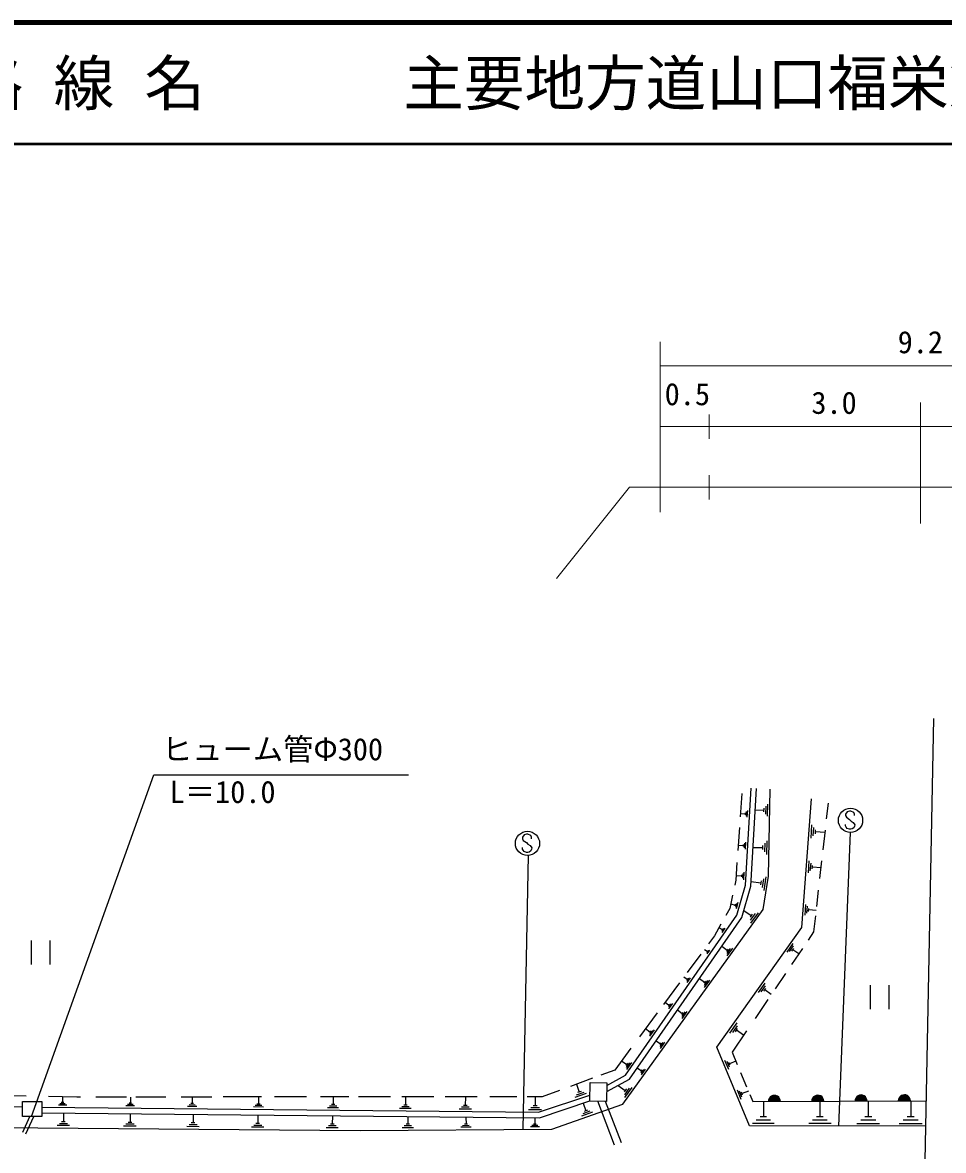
# Model space of a CAD drawing. Units: millimetres, scale not verified. Extents: x 40000 to 680000, y 20000 to 380000.
# Drawn here: x 185313 to 261311, y 286968 to 380000 of the extents above; entities that cross this region are included whole.
import ezdxf
from ezdxf.enums import TextEntityAlignment as Align

# ---------------------------------------------------------------- set-up
doc = ezdxf.new("R2010")
doc.units = ezdxf.units.MM
doc.header["$LTSCALE"] = 1000
for name, color, linetype, lineweight in [('M-BGD', 7, 'Continuous', 25), ('M-BMK-SRVR', 3, 'Continuous', 25), ('M-STR-HTXT', 7, 'Continuous', 13), ('M-STR-STR3', 7, 'Continuous', 25), ('M-STR-STRC', 7, 'Continuous', 25), ('M-TTL', 2, 'Continuous', 140), ('M-TTL-LINE', 7, 'Continuous', 50)]:
    doc.layers.add(name, color=color, linetype=linetype, lineweight=lineweight)
doc.layers.add('M-TTL-TXT', color=7, linetype='Continuous')
doc.styles.add('ＭＳ ゴシック', font='')
doc.styles.get('ＭＳ ゴシック').set_extended_font_data('MS Gothic')

msp = doc.modelspace()

# ---------------------------------------------------------------- linework, layer by layer
at = {"layer": 'M-BGD'}
for p, q in [((244664, 316409), (244532, 314496)), ((244979, 308850), (245429, 316859)), ((245426, 308773), (245879, 316834)), ((246870, 309588), (247013, 316760)), ((246791, 315535), (246771, 314535)), ((249614, 305367), (250429, 315963)), ((251788, 315624), (251642, 314316)), ((244551, 314755), (244951, 314735)), ((244951, 314815), (244941, 314645)), ((245041, 314915), (245021, 314545)), ((245131, 315005), (245091, 314445)), ((245781, 315055), (246481, 315045)), ((246481, 315195), (246471, 314895)), ((246641, 315365), (246621, 314715)), ((244470, 313604), (244338, 311696)), ((250381, 312725), (250461, 313815)), ((250561, 312905), (250611, 313615)), ((250741, 313085), (250761, 313405)), ((251511, 313185), (250751, 313245)), ((251538, 313386), (251355, 311754)), ((244371, 312135), (244791, 312115)), ((244791, 312205), (244781, 312025)), ((244891, 312305), (244871, 311915)), ((244981, 312395), (244951, 311805)), ((245601, 311965), (246381, 311955)), ((246381, 312115), (246381, 311785)), ((246561, 312315), (246551, 311585)), ((246731, 312505), (246711, 311385)), ((250161, 309865), (250241, 310855)), ((251254, 310851), (251091, 309390)), ((244270, 310712), (244169, 309255)), ((244741, 309825), (244721, 309415)), ((244841, 309925), (244801, 309295)), ((250321, 310025), (250381, 310675)), ((250481, 310185), (250511, 310485)), ((251191, 310285), (250501, 310335)), ((244169, 309255), (244086, 308859)), ((244201, 309645), (244641, 309625)), ((244641, 309715), (244631, 309525)), ((245451, 309155), (246241, 309035)), ((246261, 309205), (246211, 308865)), ((246461, 309375), (246351, 308645)), ((246443, 306834), (246870, 309588)), ((246661, 309545), (246491, 308415)), ((243908, 308020), (243674, 306915)), ((244259, 306375), (244979, 308850)), ((244671, 306179), (245426, 308773)), ((250985, 308446), (250835, 307101)), ((243761, 307305), (244131, 307205)), ((244151, 307275), (244101, 307125)), ((244251, 307345), (244151, 307015)), ((244351, 307415), (244201, 306895)), ((249891, 306385), (249961, 307265)), ((250041, 306535), (250081, 307105)), ((234855, 290781), (246443, 306834)), ((235080, 293191), (244259, 306375)), ((235390, 292849), (244671, 306179)), ((243674, 306915), (243354, 306343)), ((244841, 306765), (245441, 306335)), ((245531, 306465), (245351, 306205)), ((245771, 306525), (245371, 305965)), ((246011, 306575), (245391, 305715)), ((250181, 306675), (250201, 306935)), ((250801, 306755), (250191, 306805)), ((250749, 306332), (250599, 304994)), ((242952, 305624), (242415, 304665)), ((242618, 295484), (249614, 305367)), ((242801, 305365), (243051, 305195)), ((243081, 305245), (243011, 305145)), ((243181, 305275), (243021, 305055)), ((243271, 305295), (243031, 304955)), ((186058, 302292), (186058, 304292)), ((187558, 304292), (187558, 302292)), ((242415, 304665), (241929, 304012)), ((250599, 304994), (250135, 304308)), ((241581, 303545), (241801, 303395)), ((241831, 303435), (241771, 303345)), ((242001, 303485), (241781, 303175)), ((241921, 303465), (241781, 303265)), ((243021, 303805), (243471, 303485)), ((243541, 303575), (243401, 303385)), ((243721, 303625), (243421, 303205)), ((243901, 303665), (243431, 303015)), ((248411, 303325), (248911, 304035)), ((248611, 303375), (248931, 303835)), ((249679, 303636), (248784, 302317)), ((248801, 303415), (248951, 303635)), ((249371, 303175), (248881, 303525)), ((241301, 303169), (240173, 301652)), ((248265, 301552), (247421, 300307)), ((239526, 300782), (238204, 299005)), ((239891, 301275), (240161, 301085)), ((240201, 301145), (240121, 301025)), ((240311, 301175), (240131, 300925)), ((240411, 301195), (240141, 300815)), ((241171, 301155), (241601, 300845)), ((241661, 300935), (241531, 300755)), ((241831, 300985), (241551, 300585)), ((241991, 301025), (241561, 300415)), ((246061, 299995), (246601, 300765)), ((246271, 300055), (246621, 300555)), ((255294, 298614), (255294, 300614)), ((256794, 300614), (256794, 298614)), ((246481, 300105), (246641, 300335)), ((247101, 299835), (246561, 300225)), ((238341, 299185), (238661, 298965)), ((238701, 299035), (238611, 298895)), ((238831, 299065), (238621, 298775)), ((238951, 299095), (238631, 298645)), ((246813, 299410), (245760, 297857)), ((237694, 298319), (236215, 296331)), ((239361, 298555), (239751, 298275)), ((239811, 298355), (239691, 298185)), ((239971, 298395), (239711, 298025)), ((240121, 298435), (239721, 297865)), ((236721, 297015), (237091, 296765)), ((237141, 296835), (237031, 296685)), ((237291, 296875), (237051, 296535)), ((237431, 296915), (237061, 296385)), ((243691, 296645), (244281, 297485)), ((245068, 296837), (243875, 295077)), ((243921, 296705), (244301, 297255)), ((244151, 296765), (244321, 297015)), ((244821, 296475), (244241, 296895)), ((237591, 296015), (237961, 295755)), ((238161, 295865), (237911, 295535)), ((238301, 295895), (237921, 295385)), ((235520, 295397), (234180, 293596)), ((238011, 295835), (237901, 295675)), ((245301, 288998), (242618, 295484)), ((243875, 295077), (244295, 294068)), ((234751, 294355), (235171, 294065)), ((235231, 294155), (235111, 293975)), ((235401, 294195), (235131, 293805)), ((235561, 294235), (235141, 293635)), ((243591, 293655), (243281, 294395)), ((243651, 293835), (243451, 294315)), ((243711, 294005), (243611, 294235)), ((244181, 294335), (243661, 294125)), ((234180, 293596), (233037, 293175)), ((233540, 292337), (235080, 293191)), ((236041, 293785), (236381, 293545)), ((236431, 293615), (236321, 293475)), ((236561, 293645), (236341, 293335)), ((236691, 293675), (236351, 293195)), ((244575, 293397), (245070, 292209)), ((232358, 292925), (230529, 292251)), ((231041, 292435), (231261, 291785)), ((232115, 291035), (232144, 292579)), ((232144, 292579), (233544, 292553)), ((233544, 292553), (233514, 291009)), ((233530, 291817), (235390, 292849)), ((234471, 292335), (235051, 291925)), ((235591, 292155), (235001, 291325)), ((185610, 291447), (184189, 291474)), ((189791, 291370), (187446, 291413)), ((188621, 291395), (188621, 290915)), ((190095, 291370), (189791, 291370)), ((193883, 291372), (191357, 291371)), ((194211, 291375), (194211, 290875)), ((197141, 291374), (194657, 291373)), ((200930, 291376), (198404, 291375)), ((199311, 291375), (199311, 290835)), ((205044, 291379), (201867, 291377)), ((204791, 291375), (204791, 290795)), ((208750, 291381), (206103, 291379)), ((212253, 291383), (209891, 291381)), ((210951, 291385), (210951, 290755)), ((215675, 291385), (213027, 291383)), ((219260, 291387), (216612, 291385)), ((216921, 291385), (216921, 290715)), ((222844, 291389), (220196, 291387)), ((221861, 291385), (221851, 290675)), ((226103, 291390), (223862, 291389)), ((228196, 291392), (226958, 291391)), ((227621, 291395), (227611, 290645)), ((227892, 290114), (232124, 291540)), ((229624, 291918), (228196, 291392)), ((231831, 291655), (230891, 291335)), ((231621, 291745), (231011, 291535)), ((231401, 291825), (231121, 291735)), ((235141, 292045), (234961, 291795)), ((235371, 292105), (234981, 291565)), ((244611, 291175), (244301, 291935)), ((244671, 291355), (244471, 291855)), ((244731, 291535), (244641, 291765)), ((245211, 291865), (244691, 291655)), ((245331, 291581), (245573, 291001)), ((143945, 291112), (185316, 290559)), ((185316, 289760), (185316, 291013)), ((185316, 291013), (186916, 291013)), ((186916, 291013), (186916, 289760)), ((186916, 290528), (227892, 290114)), ((188961, 290705), (188271, 290715)), ((188841, 290815), (188391, 290815)), ((188721, 290915), (188511, 290915)), ((194561, 290645), (193841, 290655)), ((194441, 290755), (193971, 290765)), ((194311, 290865), (194101, 290875)), ((199691, 290595), (198921, 290605)), ((199561, 290715), (199061, 290725)), ((199421, 290835), (199191, 290835)), ((205201, 290545), (204371, 290555)), ((205061, 290675), (204521, 290675)), ((204911, 290795), (204661, 290795)), ((211391, 290485), (210491, 290485)), ((211241, 290625), (210651, 290625)), ((211081, 290755), (210811, 290755)), ((217391, 290425), (216431, 290425)), ((217231, 290575), (216601, 290575)), ((217061, 290715), (216771, 290715)), ((222351, 290375), (221351, 290385)), ((222181, 290525), (221531, 290535)), ((222001, 290675), (221701, 290675)), ((228151, 290315), (227071, 290325)), ((227961, 290475), (227261, 290485)), ((227771, 290635), (227451, 290645)), ((227964, 289663), (232115, 291062)), ((229000, 288737), (234855, 290781)), ((231571, 290875), (231801, 290235)), ((231931, 290285), (231661, 290185)), ((233514, 291009), (232115, 291035)), ((234169, 287415), (232785, 291023)), ((234738, 287607), (233432, 291010)), ((245573, 291001), (259874, 291066)), ((246451, 291005), (246451, 289735)), ((251111, 291025), (251111, 289735)), ((255111, 291045), (255111, 289735)), ((258611, 291065), (258611, 289735)), ((186916, 289760), (185316, 289760)), ((185336, 288489), (185927, 289760)), ((185591, 288326), (186258, 289760)), ((186912, 290078), (227964, 289663)), ((188691, 290055), (188691, 289325)), ((194181, 290005), (194181, 289285)), ((199391, 289955), (199391, 289235)), ((204731, 289895), (204731, 289185)), ((210881, 289835), (210871, 289135)), ((217101, 289775), (217111, 289125)), ((221901, 289725), (221911, 289135)), ((227581, 289665), (227591, 289145)), ((232351, 290125), (231431, 289795)), ((232141, 290205), (231551, 289995)), ((247041, 289465), (245861, 289465)), ((246721, 289735), (246181, 289735)), ((251711, 289465), (250511, 289465)), ((251381, 289735), (250831, 289735)), ((255721, 289455), (254501, 289455)), ((255391, 289735), (254831, 289735)), ((259221, 289455), (257991, 289455)), ((258891, 289735), (258321, 289735)), ((155746, 289089), (213170, 288618)), ((189201, 289015), (188161, 289015)), ((189021, 289175), (188351, 289175)), ((188841, 289325), (188531, 289325)), ((194691, 288965), (193651, 288975)), ((194511, 289125), (193841, 289135)), ((194331, 289275), (194021, 289285)), ((199901, 288925), (198871, 288935)), ((199721, 289085), (199051, 289085)), ((199541, 289235), (199231, 289235)), ((205231, 288885), (204221, 288885)), ((205061, 289035), (204401, 289035)), ((204881, 289185), (204571, 289185)), ((211371, 288825), (210371, 288835)), ((211201, 288985), (210551, 288985)), ((211021, 289135), (210721, 289135)), ((213170, 288618), (229000, 288737)), ((217571, 288845), (216641, 288845)), ((217411, 288985), (216811, 288985)), ((217241, 289125), (216971, 289125)), ((222331, 288885), (221481, 288875)), ((222181, 289015), (221631, 289005)), ((222031, 289135), (221781, 289135)), ((227961, 288925), (227221, 288925)), ((227831, 289035), (227351, 289035)), ((227701, 289145), (227471, 289145)), ((259833, 288961), (245301, 288998)), ((247351, 289195), (245541, 289195)), ((252031, 289185), (250191, 289185)), ((256041, 289175), (254171, 289175)), ((259551, 289165), (257661, 289165))]:
    msp.add_line(p, q, dxfattribs=at)
for centre, radius in [((247361, 291010), 500), ((247361, 291010), 500), ((247361, 291010), 450), ((247361, 291010), 400), ((247361, 291010), 350), ((247361, 291010), 300), ((247361, 291010), 250), ((247361, 291010), 200), ((250936, 291026), 500), ((250936, 291026), 500), ((250936, 291026), 450), ((250936, 291026), 400), ((250936, 291026), 350), ((250936, 291026), 300), ((250936, 291026), 250), ((250936, 291026), 200), ((254511, 291042), 500), ((254511, 291042), 500), ((254511, 291042), 450), ((254511, 291042), 400), ((254511, 291042), 350), ((254511, 291042), 300), ((254511, 291042), 250), ((254511, 291042), 200), ((254511, 291042), 150), ((258086, 291058), 500), ((258086, 291058), 500), ((258086, 291058), 450), ((258086, 291058), 400), ((258086, 291058), 350), ((258086, 291058), 300), ((258086, 291058), 250), ((258086, 291058), 200), ((258086, 291058), 150), ((247361, 291010), 150), ((247361, 291010), 100), ((247361, 291010), 50), ((250936, 291026), 150), ((250936, 291026), 100), ((250936, 291026), 50), ((254511, 291042), 100), ((254511, 291042), 50), ((258086, 291058), 100), ((258086, 291058), 50)]:
    msp.add_arc(centre, radius, 0.25873, 180.25873, dxfattribs=at)
at = {"layer": 'M-BMK-SRVR'}
msp.add_line((260484, 322589), (259778, 286112), dxfattribs=at)
at = {"layer": 'M-STR-HTXT'}
for p, q in [((237922, 353674), (237922, 339622)), ((237922, 351674), (288601, 351674)), ((259410, 348674), (259410, 338674)), ((241981, 347674), (241981, 345674)), ((237922, 346674), (288601, 346674)), ((241981, 342674), (241981, 340674)), ((235410, 341674), (229369, 334135)), ((235410, 341674), (280410, 341674))]:
    msp.add_line(p, q, dxfattribs=at)
at = {"layer": 'M-STR-STR3'}
for p, q in [((186060, 289760), (196150, 317955)), ((196150, 317955), (217152, 317955))]:
    msp.add_line(p, q, dxfattribs=at)
at = {"layer": 'M-STR-STRC'}
for p, q in [((253356, 314898), (253232, 314713)), ((253232, 314713), (253235, 314582)), ((253235, 314582), (253298, 314453)), ((253298, 314453), (253553, 314271)), ((253548, 314963), (253356, 314898)), ((253669, 314961), (253548, 314963)), ((253919, 314842), (253669, 314961)), ((253983, 314711), (253919, 314842)), ((253983, 314582), (253983, 314711)), ((253235, 313734), (253232, 313855)), ((253274, 313631), (253235, 313734)), ((253359, 313520), (253274, 313631)), ((253546, 313460), (253359, 313520)), ((253553, 314271), (253682, 314139)), ((253682, 314139), (253862, 314023)), ((253922, 313581), (253780, 313489)), ((253862, 314023), (253988, 313823)), ((253983, 313713), (253922, 313581)), ((253988, 313823), (253983, 313713)), ((226698, 312991), (226574, 312806)), ((226574, 312806), (226577, 312675)), ((226577, 312675), (226640, 312546)), ((226890, 313057), (226698, 312991)), ((227012, 313054), (226890, 313057)), ((227262, 312935), (227012, 313054)), ((227325, 312804), (227262, 312935)), ((227325, 312675), (227325, 312804)), ((253617, 313201), (252642, 288979)), ((253680, 313460), (253546, 313460)), ((253780, 313489), (253680, 313460)), ((226577, 311827), (226574, 311948)), ((226617, 311724), (226577, 311827)), ((226701, 311613), (226617, 311724)), ((226640, 312546), (226896, 312364)), ((226896, 312364), (227025, 312232)), ((227025, 312232), (227204, 312116)), ((227264, 311674), (227122, 311582)), ((227204, 312116), (227330, 311916)), ((227325, 311806), (227264, 311674)), ((227330, 311916), (227325, 311806)), ((227049, 311296), (226589, 288718)), ((226888, 311553), (226701, 311613)), ((227022, 311553), (226888, 311553)), ((227122, 311582), (227022, 311553))]:
    msp.add_line(p, q, dxfattribs=at)
for centre in [(253640, 314201), (226982, 312294)]:
    msp.add_circle(centre, 1000, dxfattribs=at)
at = {"layer": 'M-TTL'}
msp.add_line((680000, 380000), (40000, 380000), dxfattribs=at)
at = {"layer": 'M-TTL-LINE'}
msp.add_line((40000, 370000), (680000, 370000), dxfattribs=at)

# ---------------------------------------------------------------- texts
at = {"layer": 'M-STR-HTXT', "style": 'ＭＳ ゴシック'}
for s, p in [('9.2', (257535, 352174)), ('0.5', (238306, 347888)), ('3.0', (250410, 347174))]:
    msp.add_text(s, height=1833, dxfattribs=at).set_placement(p, align=Align.BOTTOM_LEFT)
at = {"layer": 'M-STR-STR3', "style": 'ＭＳ ゴシック'}
for s, p in [('ヒューム管Φ300', (196819, 320981)), ('L＝10.0', (197456, 317459))]:
    msp.add_text(s, height=1833, dxfattribs=at).set_placement(p, align=Align.TOP_LEFT)
at = {"layer": 'M-TTL-TXT', "style": 'ＭＳ ゴシック'}
for s, p in [('路 線 名', (180380, 375000)), ('主要地方道山口福栄須佐線', (216734, 375000))]:
    msp.add_text(s, height=3666, dxfattribs=at).set_placement(p, align=Align.MIDDLE_LEFT)

doc.saveas('drawing.dxf')
